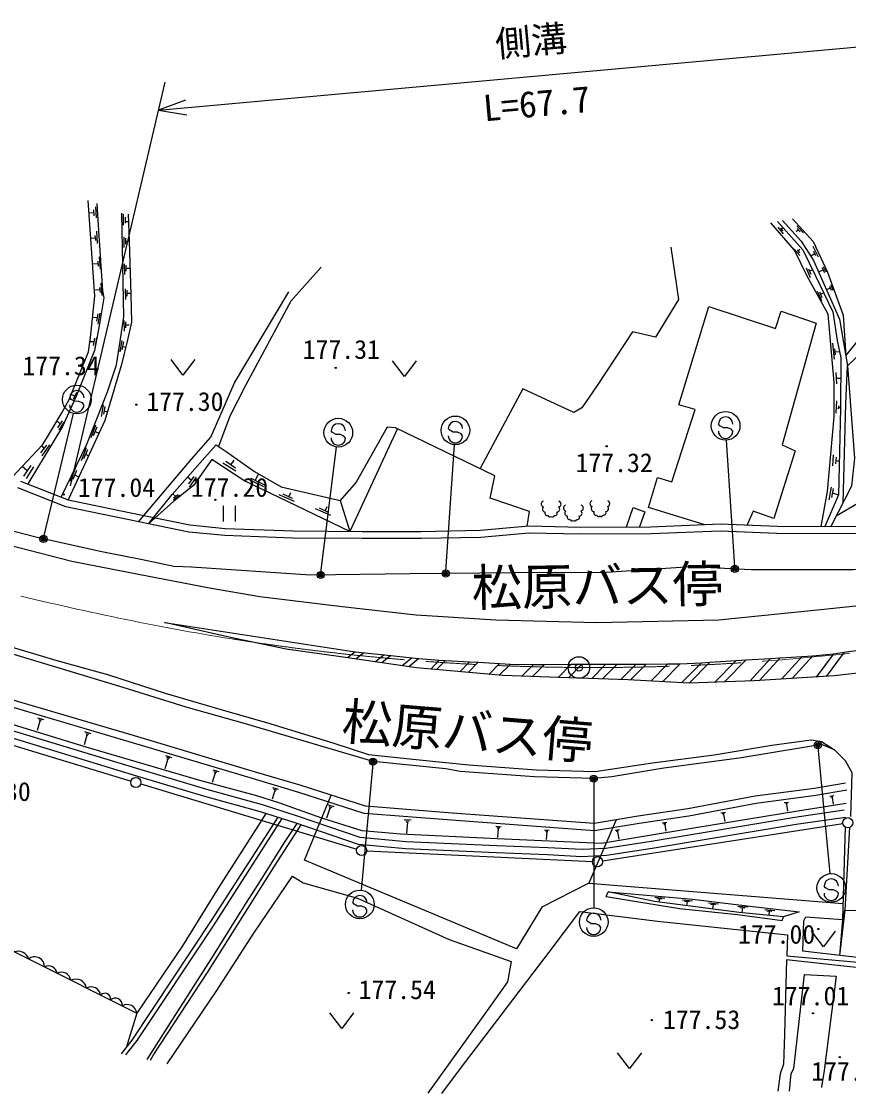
# Model space of a CAD drawing. Units: millimetres, scale not verified. Extents: x -376306283 to 680000, y -957283980 to 380000.
# Drawn here: x 228604 to 286263, y 243581 to 318350 of the extents above; entities that cross this region are included whole.
import ezdxf
from ezdxf.enums import TextEntityAlignment as Align

# ---------------------------------------------------------------- set-up
doc = ezdxf.new("R2010")
doc.units = ezdxf.units.MM
doc.header["$LTSCALE"] = 1000
doc.header["$PDMODE"] = 32
doc.header["$PDSIZE"] = 500
doc.linetypes.add('CHAIN', pattern=[18.5, 12, -1.5, 3.5, -1.5])
for name, color, linetype, lineweight in [('M-BGD', 7, 'Continuous', 25), ('M-BMK', 2, 'CHAIN', 13), ('M-BMK-SRVR', 3, 'Continuous', 25), ('M-STR-STRC', 7, 'Continuous', 25)]:
    doc.layers.add(name, color=color, linetype=linetype, lineweight=lineweight)
doc.styles.add('@ＭＳ ゴシック', font='')
doc.styles.add('ＭＳ ゴシック', font='')
doc.styles.get('@ＭＳ ゴシック').set_extended_font_data('@MS Gothic')
doc.styles.get('ＭＳ ゴシック').set_extended_font_data('MS Gothic')

msp = doc.modelspace()

# ---------------------------------------------------------------- linework, layer by layer
at = {"layer": 'M-BGD'}
for p, q in [((238169, 312169), (290524, 316905)), ((232035, 285975), (238625, 314116)), ((240047, 312858), (238169, 312169)), ((238169, 312169), (240140, 311827)), ((233617, 305202), (233662, 304801)), ((233756, 305422), (233810, 304655)), ((233639, 305001), (233316, 304978)), ((235690, 304903), (235702, 304145)), ((235831, 304692), (235831, 304281)), ((235831, 304399), (236070, 304407)), ((233825, 303720), (233894, 302862)), ((281325, 304006), (281704, 303547)), ((281515, 303944), (281677, 303746)), ((281692, 303955), (281581, 303864)), ((282771, 303814), (282621, 303688)), ((282667, 304096), (283119, 303613)), ((282682, 303912), (282887, 303688)), ((233747, 303243), (233441, 303221)), ((233729, 303418), (233766, 303069)), ((235739, 303333), (235753, 302587)), ((235851, 303241), (235847, 302815)), ((235849, 303028), (236113, 303036)), ((282482, 302477), (282861, 302018)), ((282672, 302416), (282834, 302218)), ((282872, 302445), (282738, 302336)), ((283904, 302152), (283638, 301978)), ((283765, 302687), (284144, 301942)), ((283815, 302340), (283962, 302027)), ((233945, 301451), (233569, 301424)), ((233927, 301626), (233964, 301277)), ((234023, 301928), (234092, 301070)), ((235767, 301441), (235780, 300695)), ((235878, 301349), (235875, 300923)), ((235876, 301136), (236141, 301144)), ((283302, 301157), (283599, 300498)), ((283469, 301102), (283623, 300721)), ((283744, 301021), (283535, 300937)), ((284493, 301014), (284184, 300878)), ((284404, 301192), (284583, 300836)), ((284495, 301269), (284684, 300880)), ((234148, 300105), (234218, 299247)), ((284926, 299896), (285051, 299617)), ((285020, 299999), (285161, 299606)), ((234071, 299629), (233765, 299607)), ((234052, 299803), (234089, 299454)), ((235843, 299705), (235856, 298959)), ((235954, 299613), (235951, 299187)), ((235952, 299400), (236217, 299408)), ((284080, 299539), (284377, 298880)), ((284247, 299484), (284400, 299103)), ((284522, 299403), (284313, 299319)), ((284989, 299756), (284728, 299641)), ((233876, 297702), (233565, 297691)), ((233921, 297966), (233831, 297437)), ((234071, 298011), (233940, 297239)), ((235751, 297495), (235765, 296750)), ((235862, 297404), (235859, 296977)), ((235861, 297190), (236125, 297198)), ((233691, 296270), (233601, 295740)), ((233841, 296314), (233710, 295543)), ((235608, 296101), (235465, 295310)), ((233646, 296005), (233370, 295996)), ((235711, 295997), (235613, 295458)), ((235655, 295686), (235873, 295633)), ((285146, 295914), (285250, 294799)), ((285283, 295524), (285328, 295099)), ((285305, 295311), (285625, 295330)), ((233774, 294124), (233833, 294131)), ((250481, 294193), (250540, 294200)), ((285372, 293861), (285412, 293087)), ((285392, 293474), (285714, 293473)), ((232445, 292483), (232205, 291973)), ((232325, 292228), (232075, 292329)), ((234310, 291601), (234167, 290810)), ((236588, 291621), (236647, 291629)), ((285434, 291883), (285386, 291033)), ((234414, 291497), (234316, 290958)), ((234357, 291186), (234576, 291133)), ((285580, 291544), (285520, 291311)), ((285550, 291428), (285709, 291427)), ((231298, 290289), (231073, 290466)), ((231441, 290505), (231109, 290002)), ((231565, 290415), (231217, 289838)), ((233776, 290192), (233432, 289302)), ((233871, 290063), (233608, 289441)), ((233740, 289752), (234009, 289627)), ((254814, 289956), (251489, 282788)), ((230346, 288793), (229940, 288267)), ((230197, 288600), (230018, 288767)), ((230560, 288817), (230033, 288066)), ((269374, 288721), (269433, 288728)), ((233107, 288607), (232763, 287717)), ((233202, 288478), (232939, 287856)), ((233070, 288167), (233288, 288066)), ((285192, 288130), (285154, 287367)), ((285394, 287974), (285353, 287493)), ((229000, 287002), (228662, 287319)), ((229247, 287371), (228754, 286633)), ((229440, 287282), (228944, 286472)), ((232349, 287163), (232005, 286273)), ((242654, 287568), (243540, 287021)), ((242862, 287674), (243529, 287228)), ((243404, 287753), (243200, 287448)), ((285373, 287733), (285620, 287673)), ((232444, 287034), (232181, 286412)), ((232313, 286723), (232582, 286598)), ((240428, 286363), (240187, 286575)), ((240613, 286619), (240243, 286108)), ((240793, 286578), (240294, 285870)), ((244606, 286502), (245541, 286028)), ((245138, 286801), (244908, 286348)), ((244613, 286345), (245486, 285909)), ((285051, 285874), (284899, 284988)), ((285181, 285779), (285071, 285151)), ((231531, 285353), (231590, 285360)), ((239360, 285223), (239157, 285402)), ((239519, 285340), (239202, 285105)), ((239644, 285282), (239203, 284953)), ((242093, 284980), (242152, 284987)), ((246546, 285354), (247613, 284885)), ((246824, 285412), (247472, 285113)), ((247372, 285470), (247253, 285214)), ((285126, 285465), (285564, 285334)), ((242691, 283472), (242691, 284574)), ((243518, 283472), (243518, 284574)), ((249071, 284378), (250138, 283909)), ((249349, 284436), (249997, 284137)), ((249897, 284494), (249778, 284238)), ((251873, 274388), (251343, 273961)), ((252465, 274325), (251912, 273879)), ((253892, 274174), (253282, 273682)), ((254344, 274126), (253716, 273620)), ((255832, 273968), (255145, 273414)), ((256315, 273917), (255608, 273348)), ((257722, 273817), (257136, 273181)), ((258177, 273791), (257540, 273145)), ((259850, 273697), (259163, 272999)), ((260452, 273663), (259747, 272947)), ((276597, 273663), (275147, 272191)), ((278427, 273779), (276930, 272259)), ((279133, 273824), (277619, 272286)), ((280825, 273931), (279399, 272356)), ((281493, 273974), (280058, 272390)), ((283022, 274071), (281583, 272482)), ((283781, 274119), (282339, 272527)), ((285213, 274242), (284016, 272628)), ((285960, 274355), (284710, 272670)), ((261941, 273579), (261191, 272817)), ((262686, 273537), (261913, 272752)), ((264296, 273513), (263479, 272684)), ((265076, 273514), (264232, 272658)), ((266935, 273516), (266028, 272594)), ((267672, 273516), (266741, 272571)), ((269342, 273517), (268358, 272518)), ((270132, 273520), (269120, 272493)), ((271461, 273530), (270398, 272451)), ((272165, 273535), (271071, 272424)), ((273657, 273547), (272473, 272344)), ((274523, 273553), (273287, 272297)), ((276011, 273625), (274628, 272220)), ((222133, 269663), (236242, 265378)), ((229885, 269559), (229690, 268898)), ((229727, 269785), (230140, 269663)), ((229806, 269672), (230012, 269611)), ((229833, 269574), (229936, 269544)), ((233173, 268584), (232970, 267892)), ((233008, 268820), (233440, 268693)), ((233091, 268702), (233307, 268639)), ((233119, 268600), (233227, 268568)), ((238636, 267154), (239064, 267026)), ((238718, 267037), (238932, 266973)), ((238746, 266935), (238853, 266903)), ((238799, 266919), (238594, 266234)), ((242104, 265938), (241907, 265279)), ((241947, 266164), (242359, 266041)), ((242025, 266051), (242231, 265990)), ((242052, 265954), (242155, 265923)), ((236918, 265174), (251980, 260630)), ((246259, 264709), (246077, 264102)), ((246115, 264917), (246494, 264804)), ((246187, 264813), (246376, 264756)), ((246211, 264723), (246306, 264695)), ((284948, 264321), (285240, 264372)), ((285031, 264276), (285177, 264301)), ((285077, 264223), (285151, 264236)), ((285114, 264230), (285194, 263762)), ((250104, 263485), (249881, 262786)), ((249942, 263729), (250378, 263589)), ((250023, 263607), (250241, 263537)), ((250050, 263502), (250159, 263467)), ((277361, 263151), (277676, 263210)), ((281772, 263869), (282084, 263909)), ((281858, 263816), (282014, 263837)), ((281905, 263759), (281984, 263769)), ((281944, 263764), (282010, 263264)), ((255295, 262704), (255763, 262668)), ((255405, 262601), (255639, 262583)), ((255456, 262503), (255573, 262494)), ((255515, 262499), (255456, 261751)), ((273281, 262460), (273586, 262505)), ((277452, 263103), (277609, 263132)), ((277503, 263047), (277581, 263062)), ((277542, 263054), (277637, 262551)), ((261666, 262220), (262048, 262191)), ((261756, 262136), (261947, 262122)), ((261798, 262056), (261893, 262049)), ((261845, 262053), (261800, 261441)), ((265065, 261967), (265396, 261943)), ((265143, 261895), (265309, 261882)), ((265179, 261825), (265262, 261819)), ((265221, 261822), (265181, 261291)), ((269107, 259805), (285857, 262418)), ((269984, 261942), (270306, 261996)), ((270076, 261891), (270237, 261918)), ((270126, 261834), (270207, 261847)), ((270167, 261840), (270252, 261325)), ((273366, 262410), (273519, 262433)), ((273413, 262354), (273490, 262366)), ((273451, 262360), (273524, 261872)), ((252671, 260511), (268405, 259767)), ((268151, 258263), (285865, 256836)), ((272768, 257272), (273453, 257208)), ((272905, 257175), (273242, 257152)), ((273073, 257163), (273045, 256944)), ((274697, 257088), (275382, 257024)), ((274834, 256990), (275171, 256967)), ((275002, 256979), (274966, 256695)), ((276510, 256878), (277195, 256814)), ((276647, 256781), (276984, 256758)), ((276816, 256769), (276776, 256460)), ((278554, 256660), (279239, 256596)), ((278691, 256563), (279028, 256540)), ((278859, 256551), (278814, 256201)), ((280432, 256417), (281116, 256353)), ((280568, 256319), (280905, 256296)), ((280737, 256308), (280698, 256005)), ((284123, 255054), (284182, 255062)), ((251391, 250590), (251450, 250598)), ((283754, 249169), (283813, 249176)), ((272522, 248702), (272580, 248709)), ((285621, 246111), (285680, 246118))]:
    msp.add_line(p, q, dxfattribs=at)
for points in [[(221431, 288012), (227589, 286173), (230066, 288819), (230342, 289253), (231423, 291046), (231934, 291982), (232698, 293869), (233269, 295302), (233414, 296302), (233727, 299195), (233254, 305855)], [(233861, 305654), (233968, 303772), (234265, 299569), (234342, 299070), (234033, 297133), (233689, 295395), (232438, 292255), (231467, 290105), (229049, 286094)], [(231372, 285174), (233173, 288875), (234611, 292526), (235232, 294406), (235495, 296029), (235743, 297761), (235604, 304971)], [(236054, 304917), (236114, 303005), (236241, 299320), (236271, 297386), (236023, 296249), (235580, 294428), (234424, 290525), (232928, 287285), (231851, 284984)], [(281303, 304391), (283065, 302417), (283950, 300599), (285166, 298093), (285462, 296093), (285718, 294896), (285709, 291386), (285564, 285334), (284604, 283135)], [(281668, 304457), (282949, 303035), (283829, 301685), (285633, 297583), (286186, 294341), (286681, 287896), (286478, 285939), (285020, 283133)], [(282354, 304582), (283803, 302995), (284800, 300865), (285896, 297874), (286068, 295032), (288453, 297987), (290573, 298035), (291908, 297240), (293354, 294975), (294059, 292070), (293970, 289930), (292354, 286782), (291822, 285955), (289595, 283886), (288392, 283166)], [(284346, 283136), (284804, 285579), (285257, 290786), (285251, 293166), (284835, 297945), (283389, 300593), (282493, 302388), (280850, 304309)], [(273869, 302602), (274412, 298966), (272814, 296339), (271196, 296699), (268730, 292960), (267661, 291408), (267101, 291086), (263552, 292725), (260589, 287161)], [(249493, 301214), (247389, 298839), (244226, 292961), (243139, 290823), (242336, 288713)], [(236762, 283464), (240452, 287814), (241805, 289350), (243468, 293138), (247233, 299488)], [(276185, 283264), (272312, 284447), (272948, 286549), (273952, 286248), (275582, 291297), (274427, 291608), (276530, 298464), (281178, 296947), (281562, 298149), (283999, 297317), (281637, 288827), (282538, 288411), (281062, 283676), (279606, 284198), (279187, 283234)], [(285878, 284784), (286070, 291682), (286186, 294341), (289377, 297359), (290471, 296782), (292123, 293272), (292946, 290227), (291285, 287859), (289327, 286143), (285395, 283854)], [(240693, 294782), (239866, 293679), (239039, 294782)], [(256131, 294691), (255304, 293589), (254478, 294691)], [(323094, 284447), (317504, 283161), (314147, 282258), (311329, 281782), (306745, 280846), (303569, 280134), (299364, 279341), (296210, 278782), (292324, 278147), (284545, 277340), (277221, 276590), (268697, 276400), (261666, 276602), (256125, 276949), (250966, 277521), (245225, 278219), (241703, 278826), (236768, 279783), (232120, 280696), (227703, 281835), (212805, 285933), (203982, 288601), (198221, 290515), (195321, 291462)], [(263860, 283156), (264021, 284164), (261278, 285104), (261604, 286669), (254683, 290019), (254094, 290048), (251930, 286227), (250818, 284948), (251489, 282788), (244101, 286327), (241886, 287795), (240602, 285977), (239227, 284894), (237461, 283320), (239112, 285351), (241378, 287932), (242180, 288817), (242869, 288357), (244844, 286968), (246721, 285901), (250818, 284948)], [(325460, 285619), (317738, 283780), (312852, 282693), (307782, 281603), (301355, 280912), (297070, 280512), (290671, 280343), (286576, 280101), (279474, 280116), (275270, 280304), (269361, 279920), (263007, 279902), (255699, 279829), (248750, 279737), (240454, 280285), (239238, 280345), (237054, 280811), (234209, 281362), (229704, 282356), (222725, 284157)], [(293690, 282900), (287454, 282624), (281272, 282647), (277321, 282811), (272499, 282611), (267600, 282586), (263985, 282665), (260629, 282370), (256462, 282288), (252350, 282280), (247531, 282322), (242777, 282492), (240274, 282739), (236003, 283621), (231708, 284503), (228362, 285828)], [(228547, 286292), (231851, 284984), (236104, 284111), (240350, 283234), (242811, 282991), (247542, 282822), (252352, 282780), (256457, 282788), (260602, 282870), (263968, 283166), (267604, 283086), (272487, 283111), (277321, 283311), (281284, 283147), (287444, 283124), (293668, 283400)], [(270790, 283102), (271253, 284463), (272059, 284146), (271685, 283107)], [(329774, 279779), (328940, 279589), (324398, 278767), (317827, 277413), (312180, 276341), (304196, 275055), (294897, 273801), (285260, 272703), (279693, 272368), (275163, 272190), (270889, 272434), (266068, 272593), (262161, 272730), (256155, 273269), (250880, 274027), (247047, 274570), (243184, 275383), (238580, 276431)], [(216636, 277489), (218362, 277485), (221732, 276491), (224293, 275957), (227194, 274934), (231069, 273782), (234613, 272799), (238630, 271514), (242835, 270267), (245697, 269455), (250312, 268047), (252800, 267235), (256116, 266870), (259798, 266500), (264507, 266152), (268602, 266040), (272591, 266635), (276890, 267215), (280916, 267888), (283668, 268239), (284373, 268136), (285275, 267555)], [(238580, 276431), (251873, 274388), (254344, 274126), (255832, 273968), (256315, 273917), (257722, 273817), (258177, 273791), (259850, 273697), (260452, 273663), (261941, 273579), (262686, 273537), (264296, 273513), (265076, 273514), (266935, 273516), (267672, 273516), (269342, 273517), (270132, 273520), (271461, 273530), (272165, 273535), (273657, 273547), (274523, 273553), (276011, 273625), (276597, 273663), (278427, 273779), (279133, 273824), (280825, 273931), (281493, 273974), (283022, 274071), (283781, 274119), (285213, 274242), (285960, 274355), (287625, 274607)], [(286145, 264730), (283975, 264357), (279829, 263817), (275134, 262936), (271674, 262424), (268552, 261909), (258594, 262648), (252495, 263122), (247947, 264577), (244776, 265527), (236345, 268048), (226912, 270820), (218970, 273016), (211686, 275424)], [(286060, 265223), (283901, 264852), (279751, 264311), (275051, 263430), (271596, 262918), (268529, 262412), (258632, 263147), (252592, 263616), (248095, 265055), (244920, 266006), (236487, 268527), (227050, 271301), (219115, 273494), (212190, 275784)], [(286093, 263799), (282871, 263304), (275607, 262119), (271692, 261463), (269032, 261021), (261778, 261342), (255060, 261670), (252345, 261909), (249536, 262789), (246617, 263824), (245024, 264336), (241044, 265408), (233121, 267741), (224766, 270305), (218535, 272158), (214294, 273553), (211822, 274225)], [(286433, 262905), (286520, 265958), (286045, 266787), (285275, 267555), (284373, 267927), (283433, 267755), (278644, 266964), (273397, 266269), (269761, 265668), (268500, 265542), (264366, 265680), (259186, 266040), (258193, 266222), (253114, 266729), (244231, 269369), (240097, 270537), (235704, 271898), (227761, 274304)], [(286040, 262843), (282604, 262345), (272571, 260666), (269396, 260173), (267680, 260098), (265279, 260223), (261725, 260360), (255393, 260638), (252110, 260956), (247688, 262460), (245262, 263236), (241396, 264300), (236729, 265691), (225740, 269035), (220009, 270692), (212536, 272995)], [(285968, 263338), (282527, 262839), (272492, 261159), (269347, 260672), (267682, 260598), (265302, 260722), (261746, 260860), (255428, 261137), (252216, 261448), (247845, 262935), (245405, 263715), (241534, 264781), (236873, 266170), (225882, 269514), (220152, 271171), (212678, 273475)], [(203059, 266175), (207008, 264130), (221156, 256950), (236642, 249186)], [(270057, 262664), (268151, 258263), (264891, 256572), (263107, 253679), (248345, 259865), (250191, 264384)], [(246475, 262848), (241876, 255718), (236301, 247316), (235564, 246349)], [(235892, 246277), (236669, 247289), (241994, 255277), (246775, 262752)], [(245632, 263117), (245074, 262226), (242328, 257897), (239827, 253872), (236642, 249186), (235893, 246780)], [(247791, 262425), (246974, 261161), (245075, 258168), (244195, 256789), (241959, 253215), (238961, 248513), (237341, 245959)], [(237594, 245903), (237802, 246274), (241567, 252022), (246241, 259432), (248106, 262318)], [(286020, 262171), (285833, 255731), (285638, 253217)], [(286318, 262137), (286013, 256364), (285638, 253217)], [(238774, 245644), (242176, 250690), (244810, 254766), (247508, 258740), (248240, 258268), (252023, 257219), (258420, 254327), (262755, 252801), (262477, 251374), (261191, 249528), (256938, 243612)], [(269371, 257333), (269495, 257654), (275387, 257128), (279189, 256680), (282820, 256256), (281726, 255898)], [(269371, 257333), (274489, 256476), (278523, 256060), (281625, 255646), (281726, 255898), (278641, 256219), (272742, 256983), (269495, 257654)], [(257905, 243581), (259216, 245327), (265385, 253432), (267530, 256287), (272948, 255609), (282012, 254644), (281961, 253186), (287447, 252702), (287413, 252313), (281941, 252905), (281796, 247712), (281729, 245637), (281487, 244952), (281344, 243741)], [(287447, 252702), (287282, 253021), (283087, 253520), (283136, 255633), (283292, 255896), (285833, 255731), (286013, 256364), (287809, 256328)], [(285332, 254916), (284506, 253813), (283679, 254916)], [(282138, 243747), (282263, 244970), (282440, 245319), (283201, 251890)], [(283201, 251890), (285404, 251770), (284574, 245195), (284382, 244046), (284376, 243999)], [(251760, 249216), (250933, 248114), (250106, 249216)], [(271819, 246432), (270993, 245330), (270166, 246432)]]:
    msp.add_lwpolyline(points, dxfattribs=at)
for centre, radius in [((233803, 294127), 42), ((233803, 294127), 37.8), ((233803, 294127), 25.2), ((233803, 294127), 12.6), ((250511, 294197), 42), ((250511, 294197), 37.8), ((250511, 294197), 25.2), ((250511, 294197), 12.6), ((236617, 291625), 42), ((236617, 291625), 37.8), ((236617, 291625), 25.2), ((236617, 291625), 12.6), ((269403, 288724), 42), ((269403, 288724), 37.8), ((269403, 288724), 25.2), ((269403, 288724), 12.6), ((231560, 285357), 42), ((231560, 285357), 37.8), ((231560, 285357), 25.2), ((231560, 285357), 12.6), ((242122, 284983), 42), ((242122, 284983), 37.8), ((242122, 284983), 25.2), ((242122, 284983), 12.6), ((236580, 265276), 353), ((286206, 262472), 353), ((252318, 260528), 353), ((268758, 259750), 353), ((284153, 255058), 42), ((284153, 255058), 37.8), ((284153, 255058), 25.2), ((284153, 255058), 12.6), ((251421, 250594), 42), ((251421, 250594), 37.8), ((251421, 250594), 25.2), ((251421, 250594), 12.6), ((283784, 249172), 42), ((283784, 249172), 37.8), ((283784, 249172), 25.2), ((283784, 249172), 12.6), ((272551, 248705), 42), ((272551, 248705), 37.8), ((272551, 248705), 25.2), ((272551, 248705), 12.6), ((285650, 246114), 42), ((285650, 246114), 37.8), ((285650, 246114), 25.2), ((285650, 246114), 12.6)]:
    msp.add_circle(centre, radius, dxfattribs=at)
for centre, radius, start, end in [((265046, 284694), 211, 109.40874, 255.77427), ((266008, 284694), 211, 284.22573, 70.59126), ((268447, 284727), 211, 109.40874, 255.77427), ((269408, 284727), 211, 284.22573, 70.59126), ((265123, 284337), 199, 130.39925, 269.22745), ((265264, 284054), 166, 149.84828, 287.49005), ((265790, 284054), 166, 252.50995, 30.15172), ((265931, 284337), 199, 270.77255, 49.60075), ((266602, 284410), 211, 109.40874, 255.77427), ((266679, 284053), 199, 130.39925, 269.22745), ((267487, 284053), 199, 270.77255, 49.60075), ((267564, 284410), 211, 284.22573, 70.59126), ((268524, 284370), 199, 130.39925, 269.22745), ((268665, 284088), 166, 149.84828, 287.49005), ((269190, 284088), 166, 252.50995, 30.15172), ((269331, 284370), 199, 270.77255, 49.60075), ((265435, 283917), 122, 189.78455, 318.51156), ((265619, 283917), 123, 221.51005, 350.13166), ((266821, 283771), 166, 149.84828, 287.49005), ((266991, 283633), 122, 189.78455, 318.51156), ((267175, 283633), 123, 221.51005, 350.13166), ((267346, 283771), 166, 252.50995, 30.15172), ((268836, 283950), 122, 189.78455, 318.51156), ((269019, 283950), 123, 221.51005, 350.13166), ((228375, 252745), 760, 16.92546, 109.82279), ((229526, 252433), 682, 358.24256, 128.50569), ((230488, 251869), 611, 9.41395, 117.33429), ((231391, 251365), 674, 10.30507, 116.44318), ((232391, 250790), 772, 10.95576, 115.79249), ((233465, 250351), 666, 8.42333, 118.32492), ((234418, 250171), 404, 350.12709, 136.62116), ((235152, 249767), 474, 351.69252, 135.05573), ((235959, 249098), 689, 7.38027, 119.36798)]:
    msp.add_arc(centre, radius, start, end, dxfattribs=at)
at = {"layer": 'M-BMK'}
for points in [[(228568, 278278), (229054, 278161), (229540, 278044), (230027, 277929), (230514, 277815), (231001, 277702), (231488, 277591), (231976, 277480), (232463, 277371), (232952, 277262), (233440, 277155), (233929, 277049), (234418, 276945), (234907, 276842), (235396, 276740), (235886, 276639), (236376, 276539), (236866, 276441), (237357, 276344), (237848, 276249), (238339, 276155), (238830, 276062), (239322, 275971), (239814, 275881), (240306, 275792), (240798, 275705), (241291, 275620), (241784, 275536), (242277, 275453), (242770, 275372), (243264, 275292), (243387, 275273)], [(280386, 273735), (280885, 273773), (281383, 273813), (281881, 273854), (282380, 273896), (282878, 273940), (283376, 273986), (283873, 274033), (284371, 274081), (284869, 274131), (285366, 274183), (285863, 274235), (286360, 274289)]]:
    msp.add_lwpolyline(points, dxfattribs=at)
msp.add_arc((268485, 433292), 160000, 260.97535, 274.26588, dxfattribs=at)
at = {"layer": 'M-BMK-SRVR'}
msp.add_circle((267464, 273295), 750, dxfattribs=at)
msp.add_point((267464, 273295), dxfattribs=at)
at = {"layer": 'M-STR-STRC'}
for p, q in [((232066, 291996), (231967, 292114)), ((232311, 291857), (232066, 291996)), ((232612, 291854), (232311, 291857)), ((232857, 291743), (232612, 291854)), ((232963, 291606), (232857, 291743)), ((230176, 282405), (232234, 291013)), ((277294, 290157), (277195, 290275)), ((277539, 290018), (277294, 290157)), ((250293, 289682), (250193, 289800)), ((250538, 289542), (250293, 289682)), ((250838, 289540), (250538, 289542)), ((251083, 289428), (250838, 289540)), ((251189, 289292), (251083, 289428)), ((258458, 289842), (258358, 289960)), ((258703, 289703), (258458, 289842)), ((259004, 289701), (258703, 289703)), ((259249, 289589), (259004, 289701)), ((259355, 289452), (259249, 289589)), ((277840, 290016), (277539, 290018)), ((278085, 289904), (277840, 290016)), ((278191, 289768), (278085, 289904)), ((249481, 279896), (250569, 288678)), ((258198, 280003), (258791, 288834)), ((278326, 280317), (277758, 289149)), ((284133, 267731), (284965, 258920)), ((253101, 266579), (252287, 257767)), ((268499, 265542), (268500, 256542)), ((284660, 257935), (284560, 258053)), ((284904, 257796), (284660, 257935)), ((285205, 257794), (284904, 257796)), ((285450, 257682), (285205, 257794)), ((285556, 257546), (285450, 257682)), ((251796, 256782), (251696, 256900)), ((252041, 256643), (251796, 256782)), ((252342, 256640), (252041, 256643)), ((252587, 256528), (252342, 256640)), ((252693, 256392), (252587, 256528)), ((268101, 255553), (268001, 255671)), ((268346, 255413), (268101, 255553)), ((268646, 255411), (268346, 255413)), ((268892, 255299), (268646, 255411)), ((268997, 255163), (268892, 255299))]:
    msp.add_line(p, q, dxfattribs=at)
for centre, radius in [((232466, 291985), 1000), ((277694, 290147), 1000), ((250692, 289671), 1000), ((258857, 289831), 1000), ((230141, 282259), 150), ((230141, 282259), 120), ((230141, 282259), 90), ((230141, 282259), 60), ((230141, 282259), 30), ((249463, 279747), 150), ((249463, 279747), 120), ((249463, 279747), 90), ((249463, 279747), 60), ((249463, 279747), 30), ((258188, 279854), 150), ((258188, 279854), 120), ((258188, 279854), 90), ((258188, 279854), 60), ((258188, 279854), 30), ((278336, 280167), 150), ((278336, 280167), 120), ((278336, 280167), 90), ((278336, 280167), 60), ((278336, 280167), 30), ((284119, 267880), 150), ((284119, 267880), 120), ((284119, 267880), 90), ((284119, 267880), 60), ((284119, 267880), 30), ((253114, 266729), 150), ((253114, 266729), 120), ((253114, 266729), 90), ((253114, 266729), 60), ((253114, 266729), 30), ((268500, 265542), 150), ((268500, 265542), 120), ((268500, 265542), 90), ((268500, 265542), 60), ((268500, 265542), 30), ((285059, 257924), 1000), ((252195, 256771), 1000), ((268500, 255542), 1000)]:
    msp.add_circle(centre, radius, dxfattribs=at)
for centre, start, end in [((232467, 292110), 359.55488, 179.55488), ((232463, 291610), 179.55488, 359.55488), ((250693, 289796), 359.55488, 179.55488), ((258858, 289956), 359.55488, 179.55488), ((277694, 290272), 359.55488, 179.55488), ((258855, 289456), 179.55488, 359.55488), ((277691, 289772), 179.55488, 359.55488), ((250689, 289296), 179.55488, 359.55488), ((285060, 258049), 359.55488, 179.55488), ((252196, 256896), 359.55488, 179.55488), ((285056, 257549), 179.55488, 359.55488), ((252193, 256396), 179.55488, 359.55488), ((268501, 255667), 359.55488, 179.55488), ((268497, 255167), 179.55488, 359.55488)]:
    msp.add_arc(centre, 500, start, end, dxfattribs=at)
for p in [(230141, 282259), (278336, 280167), (249463, 279747), (258188, 279854), (284119, 267880), (253114, 266729), (268500, 265542)]:
    msp.add_point(p, dxfattribs=at)

# ---------------------------------------------------------------- texts
at = {"layer": 'M-BGD', "style": 'ＭＳ ゴシック'}
msp.add_text('側溝', height=1833, rotation=5.17, dxfattribs=at).set_placement((264256, 315533), align=Align.BOTTOM_CENTER)
at = {"layer": 'M-BGD', "style": '@ＭＳ ゴシック'}
msp.add_text('L=67.7', height=1833, rotation=5.17, dxfattribs=at).set_placement((264437, 313541), align=Align.TOP_CENTER)
at = {"layer": 'M-BGD', "style": 'ＭＳ ゴシック'}
for s, p in [('177.31', (248209, 294423)), ('177.34', (228671, 293285)), ('177.30', (237302, 290789)), ('177.32', (267229, 286523)), ('177.04', (232536, 284795)), ('177.20', (240414, 284801)), ('177.30', (223867, 263589)), ('177.00', (278555, 253635)), ('177.54', (252105, 249773)), ('177.01', (280925, 249337)), ('177.53', (273324, 247684)), ('177.06', (283659, 244079))]:
    msp.add_text(s, height=1320, dxfattribs=at).set_placement(p, align=Align.BOTTOM_LEFT)
for rotation, p in [(0.988, (268742, 279005)), (355.236, (259697, 268858))]:
    msp.add_text('松原バス停', height=2566, rotation=rotation, dxfattribs=at).set_placement(p, align=Align.MIDDLE_CENTER)

doc.saveas('drawing.dxf')
